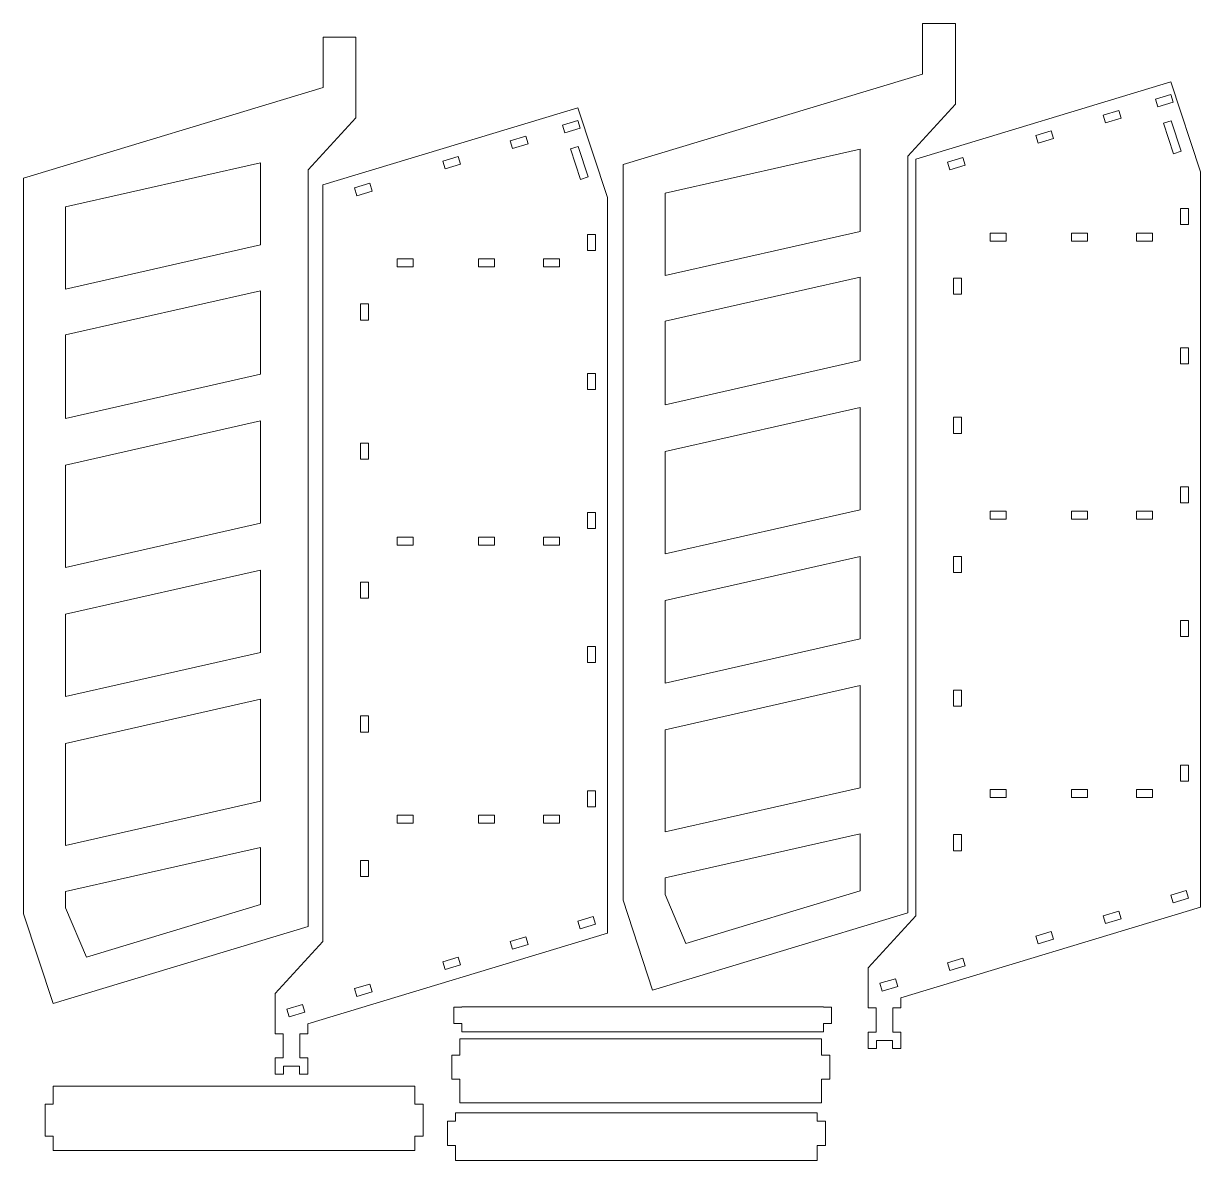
# Model space of a CAD drawing. Header units: centimetres. Extents: x -259 to 261, y 17 to 228.
# Drawn here: x 27.2 to 78.6, y 65.2 to 114.9 of the extents above; entities that cross this region are included whole.
import ezdxf

# ---------------------------------------------------------------- set-up
doc = ezdxf.new("R2010")
doc.units = ezdxf.units.CM
doc.header["$MEASUREMENT"] = 0
doc.layers.add('layer 1', color=7, linetype='Continuous')

msp = doc.modelspace()

# ---------------------------------------------------------------- linework, layer by layer
at = {"layer": 'layer 1', "color": 250, "lineweight": 9}
for points, knots in [([(54.71463, 72.65111), (54.71463, 72.65111), (65.85773, 76.02345), (65.85773, 76.02345), (65.85773, 76.02345), (65.85773, 76.02345), (65.85773, 109.06482), (65.85773, 109.06482), (65.85773, 109.06482), (65.85773, 109.06482), (67.94241, 111.3357), (67.94241, 111.3357), (67.94241, 111.3357), (67.94241, 111.3357), (67.94241, 114.86114), (67.94241, 114.86114), (67.94241, 114.86114), (67.94241, 114.86114), (66.50759, 114.86114), (66.50759, 114.86114), (66.50759, 114.86114), (66.50759, 114.86114), (66.50759, 112.65636), (66.50759, 112.65636), (66.50759, 112.65636), (66.50759, 112.65636), (53.42782, 108.69791), (53.42782, 108.69791), (53.42782, 108.69791), (53.42782, 108.69791), (53.42782, 76.57316), (53.42782, 76.57316), (53.42782, 76.57316), (53.42782, 76.57316), (54.71463, 72.65111), (54.71463, 72.65111)], [0, 0, 0, 0, 0.1, 0.1, 0.1, 0.1, 0.2, 0.2, 0.2, 0.2, 0.3, 0.3, 0.3, 0.3, 0.4, 0.4, 0.4, 0.4, 0.5, 0.5, 0.5, 0.5, 0.6, 0.6, 0.6, 0.6, 0.7, 0.7, 0.7, 0.7, 0.8, 0.8, 0.8, 0.8, 1, 1, 1, 1]), ([(28.53238, 72.05838), (28.53238, 72.05838), (39.67547, 75.43072), (39.67547, 75.43072), (39.67547, 75.43072), (39.67547, 75.43072), (39.67547, 108.47211), (39.67547, 108.47211), (39.67547, 108.47211), (39.67547, 108.47211), (41.76016, 110.74299), (41.76016, 110.74299), (41.76016, 110.74299), (41.76016, 110.74299), (41.76016, 114.26842), (41.76016, 114.26842), (41.76016, 114.26842), (41.76016, 114.26842), (40.32534, 114.26842), (40.32534, 114.26842), (40.32534, 114.26842), (40.32534, 114.26842), (40.32534, 112.06364), (40.32534, 112.06364), (40.32534, 112.06364), (40.32534, 112.06364), (27.24557, 108.10519), (27.24557, 108.10519), (27.24557, 108.10519), (27.24557, 108.10519), (27.24557, 75.98044), (27.24557, 75.98044), (27.24557, 75.98044), (27.24557, 75.98044), (28.53238, 72.05838), (28.53238, 72.05838)], [0, 0, 0, 0, 0.1, 0.1, 0.1, 0.1, 0.2, 0.2, 0.2, 0.2, 0.3, 0.3, 0.3, 0.3, 0.4, 0.4, 0.4, 0.4, 0.5, 0.5, 0.5, 0.5, 0.6, 0.6, 0.6, 0.6, 0.7, 0.7, 0.7, 0.7, 0.8, 0.8, 0.8, 0.8, 1, 1, 1, 1]), ([(65.56061, 70.09884), (65.56061, 70.09884), (65.56061, 70.81638), (65.56061, 70.81638), (65.56061, 70.81638), (65.56061, 70.81638), (65.20961, 70.81638), (65.20961, 70.81638), (65.20961, 70.81638), (65.20961, 70.81638), (65.20961, 71.86938), (65.20961, 71.86938), (65.20961, 71.86938), (65.20961, 71.86938), (65.56061, 71.86938), (65.56061, 71.86938), (65.56061, 71.86938), (65.56061, 71.86938), (65.56061, 72.30361), (65.56061, 72.30361), (65.56061, 72.30361), (65.56061, 72.30361), (78.64036, 76.26207), (78.64036, 76.26207), (78.64036, 76.26207), (78.64036, 76.26207), (78.64036, 108.38682), (78.64036, 108.38682), (78.64036, 108.38682), (78.64036, 108.38682), (77.35356, 112.30887), (77.35356, 112.30887), (77.35356, 112.30887), (77.35356, 112.30887), (66.21047, 108.93652), (66.21047, 108.93652), (66.21047, 108.93652), (66.21047, 108.93652), (66.21047, 75.89514), (66.21047, 75.89514), (66.21047, 75.89514), (66.21047, 75.89514), (64.12578, 73.62426), (64.12578, 73.62426), (64.12578, 73.62426), (64.12578, 73.62426), (64.12578, 71.86938), (64.12578, 71.86938), (64.12578, 71.86938), (64.12578, 71.86938), (64.47678, 71.86938), (64.47678, 71.86938), (64.47678, 71.86938), (64.47678, 71.86938), (64.47678, 70.81638), (64.47678, 70.81638), (64.47678, 70.81638), (64.47678, 70.81638), (64.12578, 70.81638), (64.12578, 70.81638), (64.12578, 70.81638), (64.12578, 70.81638), (64.12578, 70.09884), (64.12578, 70.09884), (64.12578, 70.09884), (64.12578, 70.09884), (64.4922, 70.09884), (64.4922, 70.09884), (64.4922, 70.09884), (64.4922, 70.09884), (64.4922, 70.44984), (64.4922, 70.44984), (64.4922, 70.44984), (64.4922, 70.44984), (65.1942, 70.44984), (65.1942, 70.44984), (65.1942, 70.44984), (65.1942, 70.44984), (65.1942, 70.09884), (65.1942, 70.09884), (65.1942, 70.09884), (65.1942, 70.09884), (65.56061, 70.09884), (65.56061, 70.09884)], [0, 0, 0, 0, 0.04545455, 0.04545455, 0.04545455, 0.04545455, 0.09090909, 0.09090909, 0.09090909, 0.09090909, 0.13636364, 0.13636364, 0.13636364, 0.13636364, 0.18181818, 0.18181818, 0.18181818, 0.18181818, 0.22727273, 0.22727273, 0.22727273, 0.22727273, 0.27272727, 0.27272727, 0.27272727, 0.27272727, 0.31818182, 0.31818182, 0.31818182, 0.31818182, 0.36363636, 0.36363636, 0.36363636, 0.36363636, 0.40909091, 0.40909091, 0.40909091, 0.40909091, 0.45454545, 0.45454545, 0.45454545, 0.45454545, 0.5, 0.5, 0.5, 0.5, 0.54545455, 0.54545455, 0.54545455, 0.54545455, 0.59090909, 0.59090909, 0.59090909, 0.59090909, 0.63636364, 0.63636364, 0.63636364, 0.63636364, 0.68181818, 0.68181818, 0.68181818, 0.68181818, 0.72727273, 0.72727273, 0.72727273, 0.72727273, 0.77272727, 0.77272727, 0.77272727, 0.77272727, 0.81818182, 0.81818182, 0.81818182, 0.81818182, 0.86363636, 0.86363636, 0.86363636, 0.86363636, 0.90909091, 0.90909091, 0.90909091, 0.90909091, 1, 1, 1, 1]), ([(77.4499, 111.42121), (77.4499, 111.42121), (77.34823, 111.75716), (77.34823, 111.75716), (77.34823, 111.75716), (77.34823, 111.75716), (76.67633, 111.55382), (76.67633, 111.55382), (76.67633, 111.55382), (76.67633, 111.55382), (76.778, 111.21788), (76.778, 111.21788), (76.778, 111.21788), (76.778, 111.21788), (77.4499, 111.42121), (77.4499, 111.42121)], [0, 0, 0, 0, 0.2, 0.2, 0.2, 0.2, 0.4, 0.4, 0.4, 0.4, 0.6, 0.6, 0.6, 0.6, 1, 1, 1, 1]), ([(39.66492, 68.973), (39.66492, 68.973), (39.66492, 69.69054), (39.66492, 69.69054), (39.66492, 69.69054), (39.66492, 69.69054), (39.31392, 69.69054), (39.31392, 69.69054), (39.31392, 69.69054), (39.31392, 69.69054), (39.31392, 70.74354), (39.31392, 70.74354), (39.31392, 70.74354), (39.31392, 70.74354), (39.66492, 70.74354), (39.66492, 70.74354), (39.66492, 70.74354), (39.66492, 70.74354), (39.66492, 71.17777), (39.66492, 71.17777), (39.66492, 71.17777), (39.66492, 71.17777), (52.74468, 75.13623), (52.74468, 75.13623), (52.74468, 75.13623), (52.74468, 75.13623), (52.74468, 107.26098), (52.74468, 107.26098), (52.74468, 107.26098), (52.74468, 107.26098), (51.45787, 111.18302), (51.45787, 111.18302), (51.45787, 111.18302), (51.45787, 111.18302), (40.31478, 107.81068), (40.31478, 107.81068), (40.31478, 107.81068), (40.31478, 107.81068), (40.31478, 74.76931), (40.31478, 74.76931), (40.31478, 74.76931), (40.31478, 74.76931), (38.23009, 72.49842), (38.23009, 72.49842), (38.23009, 72.49842), (38.23009, 72.49842), (38.23009, 70.74354), (38.23009, 70.74354), (38.23009, 70.74354), (38.23009, 70.74354), (38.58109, 70.74354), (38.58109, 70.74354), (38.58109, 70.74354), (38.58109, 70.74354), (38.58109, 69.69054), (38.58109, 69.69054), (38.58109, 69.69054), (38.58109, 69.69054), (38.23009, 69.69054), (38.23009, 69.69054), (38.23009, 69.69054), (38.23009, 69.69054), (38.23009, 68.973), (38.23009, 68.973), (38.23009, 68.973), (38.23009, 68.973), (38.59651, 68.973), (38.59651, 68.973), (38.59651, 68.973), (38.59651, 68.973), (38.59651, 69.324), (38.59651, 69.324), (38.59651, 69.324), (38.59651, 69.324), (39.29851, 69.324), (39.29851, 69.324), (39.29851, 69.324), (39.29851, 69.324), (39.29851, 68.973), (39.29851, 68.973), (39.29851, 68.973), (39.29851, 68.973), (39.66492, 68.973), (39.66492, 68.973)], [0, 0, 0, 0, 0.04545455, 0.04545455, 0.04545455, 0.04545455, 0.09090909, 0.09090909, 0.09090909, 0.09090909, 0.13636364, 0.13636364, 0.13636364, 0.13636364, 0.18181818, 0.18181818, 0.18181818, 0.18181818, 0.22727273, 0.22727273, 0.22727273, 0.22727273, 0.27272727, 0.27272727, 0.27272727, 0.27272727, 0.31818182, 0.31818182, 0.31818182, 0.31818182, 0.36363636, 0.36363636, 0.36363636, 0.36363636, 0.40909091, 0.40909091, 0.40909091, 0.40909091, 0.45454545, 0.45454545, 0.45454545, 0.45454545, 0.5, 0.5, 0.5, 0.5, 0.54545455, 0.54545455, 0.54545455, 0.54545455, 0.59090909, 0.59090909, 0.59090909, 0.59090909, 0.63636364, 0.63636364, 0.63636364, 0.63636364, 0.68181818, 0.68181818, 0.68181818, 0.68181818, 0.72727273, 0.72727273, 0.72727273, 0.72727273, 0.77272727, 0.77272727, 0.77272727, 0.77272727, 0.81818182, 0.81818182, 0.81818182, 0.81818182, 0.86363636, 0.86363636, 0.86363636, 0.86363636, 0.90909091, 0.90909091, 0.90909091, 0.90909091, 1, 1, 1, 1]), ([(74.3986, 110.86449), (74.3986, 110.86449), (74.50027, 110.52853), (74.50027, 110.52853), (74.50027, 110.52853), (74.50027, 110.52853), (75.17217, 110.73188), (75.17217, 110.73188), (75.17217, 110.73188), (75.17217, 110.73188), (75.0705, 111.06784), (75.0705, 111.06784), (75.0705, 111.06784), (75.0705, 111.06784), (74.3986, 110.86449), (74.3986, 110.86449)], [0, 0, 0, 0, 0.2, 0.2, 0.2, 0.2, 0.4, 0.4, 0.4, 0.4, 0.6, 0.6, 0.6, 0.6, 1, 1, 1, 1]), ([(51.55421, 110.29537), (51.55421, 110.29537), (51.45254, 110.63133), (51.45254, 110.63133), (51.45254, 110.63133), (51.45254, 110.63133), (50.78064, 110.42797), (50.78064, 110.42797), (50.78064, 110.42797), (50.78064, 110.42797), (50.88232, 110.09203), (50.88232, 110.09203), (50.88232, 110.09203), (50.88232, 110.09203), (51.55421, 110.29537), (51.55421, 110.29537)], [0, 0, 0, 0, 0.2, 0.2, 0.2, 0.2, 0.4, 0.4, 0.4, 0.4, 0.6, 0.6, 0.6, 0.6, 1, 1, 1, 1]), ([(77.35394, 110.61884), (77.35394, 110.61884), (77.02043, 110.50942), (77.02043, 110.50942), (77.02043, 110.50942), (77.02043, 110.50942), (77.45811, 109.17539), (77.45811, 109.17539), (77.45811, 109.17539), (77.45811, 109.17539), (77.79162, 109.2848), (77.79162, 109.2848), (77.79162, 109.2848), (77.79162, 109.2848), (77.35394, 110.61884), (77.35394, 110.61884)], [0, 0, 0, 0, 0.2, 0.2, 0.2, 0.2, 0.4, 0.4, 0.4, 0.4, 0.6, 0.6, 0.6, 0.6, 1, 1, 1, 1]), ([(72.22254, 109.83921), (72.22254, 109.83921), (72.12087, 110.17516), (72.12087, 110.17516), (72.12087, 110.17516), (72.12087, 110.17516), (71.44896, 109.97182), (71.44896, 109.97182), (71.44896, 109.97182), (71.44896, 109.97182), (71.55063, 109.63586), (71.55063, 109.63586), (71.55063, 109.63586), (71.55063, 109.63586), (72.22254, 109.83921), (72.22254, 109.83921)], [0, 0, 0, 0, 0.2, 0.2, 0.2, 0.2, 0.4, 0.4, 0.4, 0.4, 0.6, 0.6, 0.6, 0.6, 1, 1, 1, 1]), ([(48.50291, 109.73865), (48.50291, 109.73865), (48.60458, 109.4027), (48.60458, 109.4027), (48.60458, 109.4027), (48.60458, 109.4027), (49.27648, 109.60604), (49.27648, 109.60604), (49.27648, 109.60604), (49.27648, 109.60604), (49.17481, 109.94199), (49.17481, 109.94199), (49.17481, 109.94199), (49.17481, 109.94199), (48.50291, 109.73865), (48.50291, 109.73865)], [0, 0, 0, 0, 0.2, 0.2, 0.2, 0.2, 0.4, 0.4, 0.4, 0.4, 0.6, 0.6, 0.6, 0.6, 1, 1, 1, 1]), ([(51.45825, 109.493), (51.45825, 109.493), (51.12474, 109.38358), (51.12474, 109.38358), (51.12474, 109.38358), (51.12474, 109.38358), (51.56243, 108.04955), (51.56243, 108.04955), (51.56243, 108.04955), (51.56243, 108.04955), (51.89593, 108.15897), (51.89593, 108.15897), (51.89593, 108.15897), (51.89593, 108.15897), (51.45825, 109.493), (51.45825, 109.493)], [0, 0, 0, 0, 0.2, 0.2, 0.2, 0.2, 0.4, 0.4, 0.4, 0.4, 0.6, 0.6, 0.6, 0.6, 1, 1, 1, 1]), ([(46.32685, 108.71337), (46.32685, 108.71337), (46.22518, 109.04932), (46.22518, 109.04932), (46.22518, 109.04932), (46.22518, 109.04932), (45.55327, 108.84598), (45.55327, 108.84598), (45.55327, 108.84598), (45.55327, 108.84598), (45.65494, 108.51002), (45.65494, 108.51002), (45.65494, 108.51002), (45.65494, 108.51002), (46.32685, 108.71337), (46.32685, 108.71337)], [0, 0, 0, 0, 0.2, 0.2, 0.2, 0.2, 0.4, 0.4, 0.4, 0.4, 0.6, 0.6, 0.6, 0.6, 1, 1, 1, 1]), ([(63.77472, 105.78549), (63.77472, 105.78549), (63.77472, 109.37365), (63.77472, 109.37365), (63.77472, 109.37365), (63.77472, 109.37365), (55.25837, 107.44568), (55.25837, 107.44568), (55.25837, 107.44568), (55.25837, 107.44568), (55.25837, 103.8575), (55.25837, 103.8575), (55.25837, 103.8575), (55.25837, 103.8575), (63.77472, 105.78549), (63.77472, 105.78549)], [0, 0, 0, 0, 0.2, 0.2, 0.2, 0.2, 0.4, 0.4, 0.4, 0.4, 0.6, 0.6, 0.6, 0.6, 1, 1, 1, 1]), ([(67.69565, 108.46919), (67.69565, 108.46919), (68.36755, 108.67253), (68.36755, 108.67253), (68.36755, 108.67253), (68.36755, 108.67253), (68.26588, 109.00849), (68.26588, 109.00849), (68.26588, 109.00849), (68.26588, 109.00849), (67.59397, 108.80514), (67.59397, 108.80514), (67.59397, 108.80514), (67.59397, 108.80514), (67.69565, 108.46919), (67.69565, 108.46919)], [0, 0, 0, 0, 0.2, 0.2, 0.2, 0.2, 0.4, 0.4, 0.4, 0.4, 0.6, 0.6, 0.6, 0.6, 1, 1, 1, 1]), ([(37.59246, 105.19277), (37.59246, 105.19277), (37.59246, 108.78092), (37.59246, 108.78092), (37.59246, 108.78092), (37.59246, 108.78092), (29.07612, 106.85296), (29.07612, 106.85296), (29.07612, 106.85296), (29.07612, 106.85296), (29.07612, 103.26478), (29.07612, 103.26478), (29.07612, 103.26478), (29.07612, 103.26478), (37.59246, 105.19277), (37.59246, 105.19277)], [0, 0, 0, 0, 0.2, 0.2, 0.2, 0.2, 0.4, 0.4, 0.4, 0.4, 0.6, 0.6, 0.6, 0.6, 1, 1, 1, 1]), ([(41.79996, 107.34336), (41.79996, 107.34336), (42.47186, 107.54669), (42.47186, 107.54669), (42.47186, 107.54669), (42.47186, 107.54669), (42.37019, 107.88265), (42.37019, 107.88265), (42.37019, 107.88265), (42.37019, 107.88265), (41.69828, 107.6793), (41.69828, 107.6793), (41.69828, 107.6793), (41.69828, 107.6793), (41.79996, 107.34336), (41.79996, 107.34336)], [0, 0, 0, 0, 0.2, 0.2, 0.2, 0.2, 0.4, 0.4, 0.4, 0.4, 0.6, 0.6, 0.6, 0.6, 1, 1, 1, 1]), ([(77.76286, 106.07741), (77.76286, 106.07741), (78.11386, 106.07741), (78.11386, 106.07741), (78.11386, 106.07741), (78.11386, 106.07741), (78.11386, 106.77941), (78.11386, 106.77941), (78.11386, 106.77941), (78.11386, 106.77941), (77.76286, 106.77941), (77.76286, 106.77941), (77.76286, 106.77941), (77.76286, 106.77941), (77.76286, 106.07741), (77.76286, 106.07741)], [0, 0, 0, 0, 0.2, 0.2, 0.2, 0.2, 0.4, 0.4, 0.4, 0.4, 0.6, 0.6, 0.6, 0.6, 1, 1, 1, 1]), ([(51.86718, 104.95157), (51.86718, 104.95157), (52.21818, 104.95157), (52.21818, 104.95157), (52.21818, 104.95157), (52.21818, 104.95157), (52.21818, 105.65356), (52.21818, 105.65356), (52.21818, 105.65356), (52.21818, 105.65356), (51.86718, 105.65356), (51.86718, 105.65356), (51.86718, 105.65356), (51.86718, 105.65356), (51.86718, 104.95157), (51.86718, 104.95157)], [0, 0, 0, 0, 0.2, 0.2, 0.2, 0.2, 0.4, 0.4, 0.4, 0.4, 0.6, 0.6, 0.6, 0.6, 1, 1, 1, 1]), ([(70.16127, 105.36023), (70.16127, 105.36023), (70.16127, 105.71123), (70.16127, 105.71123), (70.16127, 105.71123), (70.16127, 105.71123), (69.45927, 105.71123), (69.45927, 105.71123), (69.45927, 105.71123), (69.45927, 105.71123), (69.45927, 105.36023), (69.45927, 105.36023), (69.45927, 105.36023), (69.45927, 105.36023), (70.16127, 105.36023), (70.16127, 105.36023)], [0, 0, 0, 0, 0.2, 0.2, 0.2, 0.2, 0.4, 0.4, 0.4, 0.4, 0.6, 0.6, 0.6, 0.6, 1, 1, 1, 1]), ([(73.00298, 105.71123), (73.00298, 105.71123), (73.00298, 105.36023), (73.00298, 105.36023), (73.00298, 105.36023), (73.00298, 105.36023), (73.70498, 105.36023), (73.70498, 105.36023), (73.70498, 105.36023), (73.70498, 105.36023), (73.70498, 105.71123), (73.70498, 105.71123), (73.70498, 105.71123), (73.70498, 105.71123), (73.00298, 105.71123), (73.00298, 105.71123)], [0, 0, 0, 0, 0.2, 0.2, 0.2, 0.2, 0.4, 0.4, 0.4, 0.4, 0.6, 0.6, 0.6, 0.6, 1, 1, 1, 1]), ([(76.54668, 105.71123), (76.54668, 105.71123), (75.84468, 105.71123), (75.84468, 105.71123), (75.84468, 105.71123), (75.84468, 105.71123), (75.84468, 105.36023), (75.84468, 105.36023), (75.84468, 105.36023), (75.84468, 105.36023), (76.54668, 105.36023), (76.54668, 105.36023), (76.54668, 105.36023), (76.54668, 105.36023), (76.54668, 105.71123), (76.54668, 105.71123)], [0, 0, 0, 0, 0.2, 0.2, 0.2, 0.2, 0.4, 0.4, 0.4, 0.4, 0.6, 0.6, 0.6, 0.6, 1, 1, 1, 1]), ([(44.26558, 104.23439), (44.26558, 104.23439), (44.26558, 104.58539), (44.26558, 104.58539), (44.26558, 104.58539), (44.26558, 104.58539), (43.56358, 104.58539), (43.56358, 104.58539), (43.56358, 104.58539), (43.56358, 104.58539), (43.56358, 104.23439), (43.56358, 104.23439), (43.56358, 104.23439), (43.56358, 104.23439), (44.26558, 104.23439), (44.26558, 104.23439)], [0, 0, 0, 0, 0.2, 0.2, 0.2, 0.2, 0.4, 0.4, 0.4, 0.4, 0.6, 0.6, 0.6, 0.6, 1, 1, 1, 1]), ([(47.10729, 104.58539), (47.10729, 104.58539), (47.10729, 104.23439), (47.10729, 104.23439), (47.10729, 104.23439), (47.10729, 104.23439), (47.80929, 104.23439), (47.80929, 104.23439), (47.80929, 104.23439), (47.80929, 104.23439), (47.80929, 104.58539), (47.80929, 104.58539), (47.80929, 104.58539), (47.80929, 104.58539), (47.10729, 104.58539), (47.10729, 104.58539)], [0, 0, 0, 0, 0.2, 0.2, 0.2, 0.2, 0.4, 0.4, 0.4, 0.4, 0.6, 0.6, 0.6, 0.6, 1, 1, 1, 1]), ([(50.651, 104.58539), (50.651, 104.58539), (49.949, 104.58539), (49.949, 104.58539), (49.949, 104.58539), (49.949, 104.58539), (49.949, 104.23439), (49.949, 104.23439), (49.949, 104.23439), (49.949, 104.23439), (50.651, 104.23439), (50.651, 104.23439), (50.651, 104.23439), (50.651, 104.23439), (50.651, 104.58539), (50.651, 104.58539)], [0, 0, 0, 0, 0.2, 0.2, 0.2, 0.2, 0.4, 0.4, 0.4, 0.4, 0.6, 0.6, 0.6, 0.6, 1, 1, 1, 1]), ([(55.25837, 98.211), (55.25837, 98.211), (63.77472, 100.13896), (63.77472, 100.13896), (63.77472, 100.13896), (63.77472, 100.13896), (63.77472, 103.78682), (63.77472, 103.78682), (63.77472, 103.78682), (63.77472, 103.78682), (55.25837, 101.85884), (55.25837, 101.85884), (55.25837, 101.85884), (55.25837, 101.85884), (55.25837, 98.211), (55.25837, 98.211)], [0, 0, 0, 0, 0.2, 0.2, 0.2, 0.2, 0.4, 0.4, 0.4, 0.4, 0.6, 0.6, 0.6, 0.6, 1, 1, 1, 1]), ([(68.2071, 103.03905), (68.2071, 103.03905), (68.2071, 103.74104), (68.2071, 103.74104), (68.2071, 103.74104), (68.2071, 103.74104), (67.8561, 103.74104), (67.8561, 103.74104), (67.8561, 103.74104), (67.8561, 103.74104), (67.8561, 103.03905), (67.8561, 103.03905), (67.8561, 103.03905), (67.8561, 103.03905), (68.2071, 103.03905), (68.2071, 103.03905)], [0, 0, 0, 0, 0.2, 0.2, 0.2, 0.2, 0.4, 0.4, 0.4, 0.4, 0.6, 0.6, 0.6, 0.6, 1, 1, 1, 1]), ([(29.07612, 97.61828), (29.07612, 97.61828), (37.59246, 99.54625), (37.59246, 99.54625), (37.59246, 99.54625), (37.59246, 99.54625), (37.59246, 103.1941), (37.59246, 103.1941), (37.59246, 103.1941), (37.59246, 103.1941), (29.07612, 101.26612), (29.07612, 101.26612), (29.07612, 101.26612), (29.07612, 101.26612), (29.07612, 97.61828), (29.07612, 97.61828)], [0, 0, 0, 0, 0.2, 0.2, 0.2, 0.2, 0.4, 0.4, 0.4, 0.4, 0.6, 0.6, 0.6, 0.6, 1, 1, 1, 1]), ([(42.31141, 101.91321), (42.31141, 101.91321), (42.31141, 102.61521), (42.31141, 102.61521), (42.31141, 102.61521), (42.31141, 102.61521), (41.96041, 102.61521), (41.96041, 102.61521), (41.96041, 102.61521), (41.96041, 102.61521), (41.96041, 101.91321), (41.96041, 101.91321), (41.96041, 101.91321), (41.96041, 101.91321), (42.31141, 101.91321), (42.31141, 101.91321)], [0, 0, 0, 0, 0.2, 0.2, 0.2, 0.2, 0.4, 0.4, 0.4, 0.4, 0.6, 0.6, 0.6, 0.6, 1, 1, 1, 1]), ([(78.11386, 100.70365), (78.11386, 100.70365), (77.76286, 100.70365), (77.76286, 100.70365), (77.76286, 100.70365), (77.76286, 100.70365), (77.76286, 100.00165), (77.76286, 100.00165), (77.76286, 100.00165), (77.76286, 100.00165), (78.11386, 100.00165), (78.11386, 100.00165), (78.11386, 100.00165), (78.11386, 100.00165), (78.11386, 100.70365), (78.11386, 100.70365)], [0, 0, 0, 0, 0.2, 0.2, 0.2, 0.2, 0.4, 0.4, 0.4, 0.4, 0.6, 0.6, 0.6, 0.6, 1, 1, 1, 1]), ([(52.21818, 99.57781), (52.21818, 99.57781), (51.86718, 99.57781), (51.86718, 99.57781), (51.86718, 99.57781), (51.86718, 99.57781), (51.86718, 98.87581), (51.86718, 98.87581), (51.86718, 98.87581), (51.86718, 98.87581), (52.21818, 98.87581), (52.21818, 98.87581), (52.21818, 98.87581), (52.21818, 98.87581), (52.21818, 99.57781), (52.21818, 99.57781)], [0, 0, 0, 0, 0.2, 0.2, 0.2, 0.2, 0.4, 0.4, 0.4, 0.4, 0.6, 0.6, 0.6, 0.6, 1, 1, 1, 1]), ([(55.25837, 91.69968), (55.25837, 91.69968), (63.77472, 93.62767), (63.77472, 93.62767), (63.77472, 93.62767), (63.77472, 93.62767), (63.77472, 98.09762), (63.77472, 98.09762), (63.77472, 98.09762), (63.77472, 98.09762), (55.25837, 96.16964), (55.25837, 96.16964), (55.25837, 96.16964), (55.25837, 96.16964), (55.25837, 91.69968), (55.25837, 91.69968)], [0, 0, 0, 0, 0.2, 0.2, 0.2, 0.2, 0.4, 0.4, 0.4, 0.4, 0.6, 0.6, 0.6, 0.6, 1, 1, 1, 1]), ([(68.2071, 97.66529), (68.2071, 97.66529), (67.8561, 97.66529), (67.8561, 97.66529), (67.8561, 97.66529), (67.8561, 97.66529), (67.8561, 96.96329), (67.8561, 96.96329), (67.8561, 96.96329), (67.8561, 96.96329), (68.2071, 96.96329), (68.2071, 96.96329), (68.2071, 96.96329), (68.2071, 96.96329), (68.2071, 97.66529), (68.2071, 97.66529)], [0, 0, 0, 0, 0.2, 0.2, 0.2, 0.2, 0.4, 0.4, 0.4, 0.4, 0.6, 0.6, 0.6, 0.6, 1, 1, 1, 1]), ([(29.07612, 91.10696), (29.07612, 91.10696), (37.59246, 93.03495), (37.59246, 93.03495), (37.59246, 93.03495), (37.59246, 93.03495), (37.59246, 97.50489), (37.59246, 97.50489), (37.59246, 97.50489), (37.59246, 97.50489), (29.07612, 95.57691), (29.07612, 95.57691), (29.07612, 95.57691), (29.07612, 95.57691), (29.07612, 91.10696), (29.07612, 91.10696)], [0, 0, 0, 0, 0.2, 0.2, 0.2, 0.2, 0.4, 0.4, 0.4, 0.4, 0.6, 0.6, 0.6, 0.6, 1, 1, 1, 1]), ([(42.31141, 96.53944), (42.31141, 96.53944), (41.96041, 96.53944), (41.96041, 96.53944), (41.96041, 96.53944), (41.96041, 96.53944), (41.96041, 95.83745), (41.96041, 95.83745), (41.96041, 95.83745), (41.96041, 95.83745), (42.31141, 95.83745), (42.31141, 95.83745), (42.31141, 95.83745), (42.31141, 95.83745), (42.31141, 96.53944), (42.31141, 96.53944)], [0, 0, 0, 0, 0.2, 0.2, 0.2, 0.2, 0.4, 0.4, 0.4, 0.4, 0.6, 0.6, 0.6, 0.6, 1, 1, 1, 1]), ([(78.11386, 94.62788), (78.11386, 94.62788), (77.76286, 94.62788), (77.76286, 94.62788), (77.76286, 94.62788), (77.76286, 94.62788), (77.76286, 93.92588), (77.76286, 93.92588), (77.76286, 93.92588), (77.76286, 93.92588), (78.11386, 93.92588), (78.11386, 93.92588), (78.11386, 93.92588), (78.11386, 93.92588), (78.11386, 94.62788), (78.11386, 94.62788)], [0, 0, 0, 0, 0.2, 0.2, 0.2, 0.2, 0.4, 0.4, 0.4, 0.4, 0.6, 0.6, 0.6, 0.6, 1, 1, 1, 1]), ([(70.16127, 93.20871), (70.16127, 93.20871), (70.16127, 93.55971), (70.16127, 93.55971), (70.16127, 93.55971), (70.16127, 93.55971), (69.45927, 93.55971), (69.45927, 93.55971), (69.45927, 93.55971), (69.45927, 93.55971), (69.45927, 93.20871), (69.45927, 93.20871), (69.45927, 93.20871), (69.45927, 93.20871), (70.16127, 93.20871), (70.16127, 93.20871)], [0, 0, 0, 0, 0.2, 0.2, 0.2, 0.2, 0.4, 0.4, 0.4, 0.4, 0.6, 0.6, 0.6, 0.6, 1, 1, 1, 1]), ([(73.70498, 93.20871), (73.70498, 93.20871), (73.70498, 93.55971), (73.70498, 93.55971), (73.70498, 93.55971), (73.70498, 93.55971), (73.00298, 93.55971), (73.00298, 93.55971), (73.00298, 93.55971), (73.00298, 93.55971), (73.00298, 93.20871), (73.00298, 93.20871), (73.00298, 93.20871), (73.00298, 93.20871), (73.70498, 93.20871), (73.70498, 93.20871)], [0, 0, 0, 0, 0.2, 0.2, 0.2, 0.2, 0.4, 0.4, 0.4, 0.4, 0.6, 0.6, 0.6, 0.6, 1, 1, 1, 1]), ([(75.84468, 93.55971), (75.84468, 93.55971), (75.84468, 93.20871), (75.84468, 93.20871), (75.84468, 93.20871), (75.84468, 93.20871), (76.54668, 93.20871), (76.54668, 93.20871), (76.54668, 93.20871), (76.54668, 93.20871), (76.54668, 93.55971), (76.54668, 93.55971), (76.54668, 93.55971), (76.54668, 93.55971), (75.84468, 93.55971), (75.84468, 93.55971)], [0, 0, 0, 0, 0.2, 0.2, 0.2, 0.2, 0.4, 0.4, 0.4, 0.4, 0.6, 0.6, 0.6, 0.6, 1, 1, 1, 1]), ([(52.21818, 93.50205), (52.21818, 93.50205), (51.86718, 93.50205), (51.86718, 93.50205), (51.86718, 93.50205), (51.86718, 93.50205), (51.86718, 92.80005), (51.86718, 92.80005), (51.86718, 92.80005), (51.86718, 92.80005), (52.21818, 92.80005), (52.21818, 92.80005), (52.21818, 92.80005), (52.21818, 92.80005), (52.21818, 93.50205), (52.21818, 93.50205)], [0, 0, 0, 0, 0.2, 0.2, 0.2, 0.2, 0.4, 0.4, 0.4, 0.4, 0.6, 0.6, 0.6, 0.6, 1, 1, 1, 1]), ([(44.26558, 92.08287), (44.26558, 92.08287), (44.26558, 92.43387), (44.26558, 92.43387), (44.26558, 92.43387), (44.26558, 92.43387), (43.56358, 92.43387), (43.56358, 92.43387), (43.56358, 92.43387), (43.56358, 92.43387), (43.56358, 92.08287), (43.56358, 92.08287), (43.56358, 92.08287), (43.56358, 92.08287), (44.26558, 92.08287), (44.26558, 92.08287)], [0, 0, 0, 0, 0.2, 0.2, 0.2, 0.2, 0.4, 0.4, 0.4, 0.4, 0.6, 0.6, 0.6, 0.6, 1, 1, 1, 1]), ([(47.80929, 92.08287), (47.80929, 92.08287), (47.80929, 92.43387), (47.80929, 92.43387), (47.80929, 92.43387), (47.80929, 92.43387), (47.10729, 92.43387), (47.10729, 92.43387), (47.10729, 92.43387), (47.10729, 92.43387), (47.10729, 92.08287), (47.10729, 92.08287), (47.10729, 92.08287), (47.10729, 92.08287), (47.80929, 92.08287), (47.80929, 92.08287)], [0, 0, 0, 0, 0.2, 0.2, 0.2, 0.2, 0.4, 0.4, 0.4, 0.4, 0.6, 0.6, 0.6, 0.6, 1, 1, 1, 1]), ([(49.949, 92.43387), (49.949, 92.43387), (49.949, 92.08287), (49.949, 92.08287), (49.949, 92.08287), (49.949, 92.08287), (50.651, 92.08287), (50.651, 92.08287), (50.651, 92.08287), (50.651, 92.08287), (50.651, 92.43387), (50.651, 92.43387), (50.651, 92.43387), (50.651, 92.43387), (49.949, 92.43387), (49.949, 92.43387)], [0, 0, 0, 0, 0.2, 0.2, 0.2, 0.2, 0.4, 0.4, 0.4, 0.4, 0.6, 0.6, 0.6, 0.6, 1, 1, 1, 1]), ([(63.77472, 91.58631), (63.77472, 91.58631), (55.25837, 89.65831), (55.25837, 89.65831), (55.25837, 89.65831), (55.25837, 89.65831), (55.25837, 86.05665), (55.25837, 86.05665), (55.25837, 86.05665), (55.25837, 86.05665), (63.77472, 87.98463), (63.77472, 87.98463), (63.77472, 87.98463), (63.77472, 87.98463), (63.77472, 91.58631), (63.77472, 91.58631)], [0, 0, 0, 0, 0.2, 0.2, 0.2, 0.2, 0.4, 0.4, 0.4, 0.4, 0.6, 0.6, 0.6, 0.6, 1, 1, 1, 1]), ([(67.8561, 90.88754), (67.8561, 90.88754), (68.2071, 90.88754), (68.2071, 90.88754), (68.2071, 90.88754), (68.2071, 90.88754), (68.2071, 91.58954), (68.2071, 91.58954), (68.2071, 91.58954), (68.2071, 91.58954), (67.8561, 91.58954), (67.8561, 91.58954), (67.8561, 91.58954), (67.8561, 91.58954), (67.8561, 90.88754), (67.8561, 90.88754)], [0, 0, 0, 0, 0.2, 0.2, 0.2, 0.2, 0.4, 0.4, 0.4, 0.4, 0.6, 0.6, 0.6, 0.6, 1, 1, 1, 1]), ([(37.59246, 90.99359), (37.59246, 90.99359), (29.07612, 89.0656), (29.07612, 89.0656), (29.07612, 89.0656), (29.07612, 89.0656), (29.07612, 85.46393), (29.07612, 85.46393), (29.07612, 85.46393), (29.07612, 85.46393), (37.59246, 87.39192), (37.59246, 87.39192), (37.59246, 87.39192), (37.59246, 87.39192), (37.59246, 90.99359), (37.59246, 90.99359)], [0, 0, 0, 0, 0.2, 0.2, 0.2, 0.2, 0.4, 0.4, 0.4, 0.4, 0.6, 0.6, 0.6, 0.6, 1, 1, 1, 1]), ([(41.96041, 89.76169), (41.96041, 89.76169), (42.31141, 89.76169), (42.31141, 89.76169), (42.31141, 89.76169), (42.31141, 89.76169), (42.31141, 90.46369), (42.31141, 90.46369), (42.31141, 90.46369), (42.31141, 90.46369), (41.96041, 90.46369), (41.96041, 90.46369), (41.96041, 90.46369), (41.96041, 90.46369), (41.96041, 89.76169), (41.96041, 89.76169)], [0, 0, 0, 0, 0.2, 0.2, 0.2, 0.2, 0.4, 0.4, 0.4, 0.4, 0.6, 0.6, 0.6, 0.6, 1, 1, 1, 1]), ([(78.11386, 88.78557), (78.11386, 88.78557), (77.76286, 88.78557), (77.76286, 88.78557), (77.76286, 88.78557), (77.76286, 88.78557), (77.76286, 88.08357), (77.76286, 88.08357), (77.76286, 88.08357), (77.76286, 88.08357), (78.11386, 88.08357), (78.11386, 88.08357), (78.11386, 88.08357), (78.11386, 88.08357), (78.11386, 88.78557), (78.11386, 88.78557)], [0, 0, 0, 0, 0.2, 0.2, 0.2, 0.2, 0.4, 0.4, 0.4, 0.4, 0.6, 0.6, 0.6, 0.6, 1, 1, 1, 1]), ([(52.21818, 87.65974), (52.21818, 87.65974), (51.86718, 87.65974), (51.86718, 87.65974), (51.86718, 87.65974), (51.86718, 87.65974), (51.86718, 86.95774), (51.86718, 86.95774), (51.86718, 86.95774), (51.86718, 86.95774), (52.21818, 86.95774), (52.21818, 86.95774), (52.21818, 86.95774), (52.21818, 86.95774), (52.21818, 87.65974), (52.21818, 87.65974)], [0, 0, 0, 0, 0.2, 0.2, 0.2, 0.2, 0.4, 0.4, 0.4, 0.4, 0.6, 0.6, 0.6, 0.6, 1, 1, 1, 1]), ([(55.25837, 79.55663), (55.25837, 79.55663), (63.77472, 81.48459), (63.77472, 81.48459), (63.77472, 81.48459), (63.77472, 81.48459), (63.77472, 85.94328), (63.77472, 85.94328), (63.77472, 85.94328), (63.77472, 85.94328), (55.25837, 84.01531), (55.25837, 84.01531), (55.25837, 84.01531), (55.25837, 84.01531), (55.25837, 79.55663), (55.25837, 79.55663)], [0, 0, 0, 0, 0.2, 0.2, 0.2, 0.2, 0.4, 0.4, 0.4, 0.4, 0.6, 0.6, 0.6, 0.6, 1, 1, 1, 1]), ([(29.07612, 78.96391), (29.07612, 78.96391), (37.59246, 80.89188), (37.59246, 80.89188), (37.59246, 80.89188), (37.59246, 80.89188), (37.59246, 85.35056), (37.59246, 85.35056), (37.59246, 85.35056), (37.59246, 85.35056), (29.07612, 83.42258), (29.07612, 83.42258), (29.07612, 83.42258), (29.07612, 83.42258), (29.07612, 78.96391), (29.07612, 78.96391)], [0, 0, 0, 0, 0.2, 0.2, 0.2, 0.2, 0.4, 0.4, 0.4, 0.4, 0.6, 0.6, 0.6, 0.6, 1, 1, 1, 1]), ([(67.8561, 85.7472), (67.8561, 85.7472), (67.8561, 85.04521), (67.8561, 85.04521), (67.8561, 85.04521), (67.8561, 85.04521), (68.2071, 85.04521), (68.2071, 85.04521), (68.2071, 85.04521), (68.2071, 85.04521), (68.2071, 85.7472), (68.2071, 85.7472), (68.2071, 85.7472), (68.2071, 85.7472), (67.8561, 85.7472), (67.8561, 85.7472)], [0, 0, 0, 0, 0.2, 0.2, 0.2, 0.2, 0.4, 0.4, 0.4, 0.4, 0.6, 0.6, 0.6, 0.6, 1, 1, 1, 1]), ([(41.96041, 84.62137), (41.96041, 84.62137), (41.96041, 83.91937), (41.96041, 83.91937), (41.96041, 83.91937), (41.96041, 83.91937), (42.31141, 83.91937), (42.31141, 83.91937), (42.31141, 83.91937), (42.31141, 83.91937), (42.31141, 84.62137), (42.31141, 84.62137), (42.31141, 84.62137), (42.31141, 84.62137), (41.96041, 84.62137), (41.96041, 84.62137)], [0, 0, 0, 0, 0.2, 0.2, 0.2, 0.2, 0.4, 0.4, 0.4, 0.4, 0.6, 0.6, 0.6, 0.6, 1, 1, 1, 1]), ([(78.11386, 82.47637), (78.11386, 82.47637), (77.76286, 82.47637), (77.76286, 82.47637), (77.76286, 82.47637), (77.76286, 82.47637), (77.76286, 81.77437), (77.76286, 81.77437), (77.76286, 81.77437), (77.76286, 81.77437), (78.11386, 81.77437), (78.11386, 81.77437), (78.11386, 81.77437), (78.11386, 81.77437), (78.11386, 82.47637), (78.11386, 82.47637)], [0, 0, 0, 0, 0.2, 0.2, 0.2, 0.2, 0.4, 0.4, 0.4, 0.4, 0.6, 0.6, 0.6, 0.6, 1, 1, 1, 1]), ([(52.21818, 81.35053), (52.21818, 81.35053), (51.86718, 81.35053), (51.86718, 81.35053), (51.86718, 81.35053), (51.86718, 81.35053), (51.86718, 80.64853), (51.86718, 80.64853), (51.86718, 80.64853), (51.86718, 80.64853), (52.21818, 80.64853), (52.21818, 80.64853), (52.21818, 80.64853), (52.21818, 80.64853), (52.21818, 81.35053), (52.21818, 81.35053)], [0, 0, 0, 0, 0.2, 0.2, 0.2, 0.2, 0.4, 0.4, 0.4, 0.4, 0.6, 0.6, 0.6, 0.6, 1, 1, 1, 1]), ([(69.45927, 81.4082), (69.45927, 81.4082), (69.45927, 81.0572), (69.45927, 81.0572), (69.45927, 81.0572), (69.45927, 81.0572), (70.16127, 81.0572), (70.16127, 81.0572), (70.16127, 81.0572), (70.16127, 81.0572), (70.16127, 81.4082), (70.16127, 81.4082), (70.16127, 81.4082), (70.16127, 81.4082), (69.45927, 81.4082), (69.45927, 81.4082)], [0, 0, 0, 0, 0.2, 0.2, 0.2, 0.2, 0.4, 0.4, 0.4, 0.4, 0.6, 0.6, 0.6, 0.6, 1, 1, 1, 1]), ([(73.70498, 81.4082), (73.70498, 81.4082), (73.00298, 81.4082), (73.00298, 81.4082), (73.00298, 81.4082), (73.00298, 81.4082), (73.00298, 81.0572), (73.00298, 81.0572), (73.00298, 81.0572), (73.00298, 81.0572), (73.70498, 81.0572), (73.70498, 81.0572), (73.70498, 81.0572), (73.70498, 81.0572), (73.70498, 81.4082), (73.70498, 81.4082)], [0, 0, 0, 0, 0.2, 0.2, 0.2, 0.2, 0.4, 0.4, 0.4, 0.4, 0.6, 0.6, 0.6, 0.6, 1, 1, 1, 1]), ([(75.84468, 81.4082), (75.84468, 81.4082), (75.84468, 81.0572), (75.84468, 81.0572), (75.84468, 81.0572), (75.84468, 81.0572), (76.54668, 81.0572), (76.54668, 81.0572), (76.54668, 81.0572), (76.54668, 81.0572), (76.54668, 81.4082), (76.54668, 81.4082), (76.54668, 81.4082), (76.54668, 81.4082), (75.84468, 81.4082), (75.84468, 81.4082)], [0, 0, 0, 0, 0.2, 0.2, 0.2, 0.2, 0.4, 0.4, 0.4, 0.4, 0.6, 0.6, 0.6, 0.6, 1, 1, 1, 1]), ([(43.56358, 80.28235), (43.56358, 80.28235), (43.56358, 79.93136), (43.56358, 79.93136), (43.56358, 79.93136), (43.56358, 79.93136), (44.26558, 79.93136), (44.26558, 79.93136), (44.26558, 79.93136), (44.26558, 79.93136), (44.26558, 80.28235), (44.26558, 80.28235), (44.26558, 80.28235), (44.26558, 80.28235), (43.56358, 80.28235), (43.56358, 80.28235)], [0, 0, 0, 0, 0.2, 0.2, 0.2, 0.2, 0.4, 0.4, 0.4, 0.4, 0.6, 0.6, 0.6, 0.6, 1, 1, 1, 1]), ([(47.80929, 80.28235), (47.80929, 80.28235), (47.10729, 80.28235), (47.10729, 80.28235), (47.10729, 80.28235), (47.10729, 80.28235), (47.10729, 79.93136), (47.10729, 79.93136), (47.10729, 79.93136), (47.10729, 79.93136), (47.80929, 79.93136), (47.80929, 79.93136), (47.80929, 79.93136), (47.80929, 79.93136), (47.80929, 80.28235), (47.80929, 80.28235)], [0, 0, 0, 0, 0.2, 0.2, 0.2, 0.2, 0.4, 0.4, 0.4, 0.4, 0.6, 0.6, 0.6, 0.6, 1, 1, 1, 1]), ([(49.949, 80.28235), (49.949, 80.28235), (49.949, 79.93136), (49.949, 79.93136), (49.949, 79.93136), (49.949, 79.93136), (50.651, 79.93136), (50.651, 79.93136), (50.651, 79.93136), (50.651, 79.93136), (50.651, 80.28235), (50.651, 80.28235), (50.651, 80.28235), (50.651, 80.28235), (49.949, 80.28235), (49.949, 80.28235)], [0, 0, 0, 0, 0.2, 0.2, 0.2, 0.2, 0.4, 0.4, 0.4, 0.4, 0.6, 0.6, 0.6, 0.6, 1, 1, 1, 1]), ([(55.25837, 77.54384), (55.25837, 77.54384), (55.25837, 76.82738), (55.25837, 76.82738), (55.25837, 76.82738), (55.25837, 76.82738), (56.17034, 74.67568), (56.17034, 74.67568), (56.17034, 74.67568), (56.17034, 74.67568), (63.77472, 76.97706), (63.77472, 76.97706), (63.77472, 76.97706), (63.77472, 76.97706), (63.77472, 79.47182), (63.77472, 79.47182), (63.77472, 79.47182), (63.77472, 79.47182), (55.25837, 77.54384), (55.25837, 77.54384)], [0, 0, 0, 0, 0.16666667, 0.16666667, 0.16666667, 0.16666667, 0.33333333, 0.33333333, 0.33333333, 0.33333333, 0.5, 0.5, 0.5, 0.5, 0.66666667, 0.66666667, 0.66666667, 0.66666667, 1, 1, 1, 1]), ([(67.8561, 78.73601), (67.8561, 78.73601), (68.2071, 78.73601), (68.2071, 78.73601), (68.2071, 78.73601), (68.2071, 78.73601), (68.2071, 79.43801), (68.2071, 79.43801), (68.2071, 79.43801), (68.2071, 79.43801), (67.8561, 79.43801), (67.8561, 79.43801), (67.8561, 79.43801), (67.8561, 79.43801), (67.8561, 78.73601), (67.8561, 78.73601)], [0, 0, 0, 0, 0.2, 0.2, 0.2, 0.2, 0.4, 0.4, 0.4, 0.4, 0.6, 0.6, 0.6, 0.6, 1, 1, 1, 1]), ([(29.07612, 76.95113), (29.07612, 76.95113), (29.07612, 76.23467), (29.07612, 76.23467), (29.07612, 76.23467), (29.07612, 76.23467), (29.98808, 74.08296), (29.98808, 74.08296), (29.98808, 74.08296), (29.98808, 74.08296), (37.59246, 76.38435), (37.59246, 76.38435), (37.59246, 76.38435), (37.59246, 76.38435), (37.59246, 78.8791), (37.59246, 78.8791), (37.59246, 78.8791), (37.59246, 78.8791), (29.07612, 76.95113), (29.07612, 76.95113)], [0, 0, 0, 0, 0.16666667, 0.16666667, 0.16666667, 0.16666667, 0.33333333, 0.33333333, 0.33333333, 0.33333333, 0.5, 0.5, 0.5, 0.5, 0.66666667, 0.66666667, 0.66666667, 0.66666667, 1, 1, 1, 1]), ([(41.96041, 77.61017), (41.96041, 77.61017), (42.31141, 77.61017), (42.31141, 77.61017), (42.31141, 77.61017), (42.31141, 77.61017), (42.31141, 78.31217), (42.31141, 78.31217), (42.31141, 78.31217), (42.31141, 78.31217), (41.96041, 78.31217), (41.96041, 78.31217), (41.96041, 78.31217), (41.96041, 78.31217), (41.96041, 77.61017), (41.96041, 77.61017)], [0, 0, 0, 0, 0.2, 0.2, 0.2, 0.2, 0.4, 0.4, 0.4, 0.4, 0.6, 0.6, 0.6, 0.6, 1, 1, 1, 1]), ([(78.02014, 76.99117), (78.02014, 76.99117), (77.34823, 76.78782), (77.34823, 76.78782), (77.34823, 76.78782), (77.34823, 76.78782), (77.4499, 76.45187), (77.4499, 76.45187), (77.4499, 76.45187), (77.4499, 76.45187), (78.12181, 76.65521), (78.12181, 76.65521), (78.12181, 76.65521), (78.12181, 76.65521), (78.02014, 76.99117), (78.02014, 76.99117)], [0, 0, 0, 0, 0.2, 0.2, 0.2, 0.2, 0.4, 0.4, 0.4, 0.4, 0.6, 0.6, 0.6, 0.6, 1, 1, 1, 1]), ([(75.0705, 76.09849), (75.0705, 76.09849), (74.3986, 75.89514), (74.3986, 75.89514), (74.3986, 75.89514), (74.3986, 75.89514), (74.50027, 75.55919), (74.50027, 75.55919), (74.50027, 75.55919), (74.50027, 75.55919), (75.17217, 75.76254), (75.17217, 75.76254), (75.17217, 75.76254), (75.17217, 75.76254), (75.0705, 76.09849), (75.0705, 76.09849)], [0, 0, 0, 0, 0.2, 0.2, 0.2, 0.2, 0.4, 0.4, 0.4, 0.4, 0.6, 0.6, 0.6, 0.6, 1, 1, 1, 1]), ([(52.12445, 75.86533), (52.12445, 75.86533), (51.45254, 75.66197), (51.45254, 75.66197), (51.45254, 75.66197), (51.45254, 75.66197), (51.55421, 75.32602), (51.55421, 75.32602), (51.55421, 75.32602), (51.55421, 75.32602), (52.22612, 75.52937), (52.22612, 75.52937), (52.22612, 75.52937), (52.22612, 75.52937), (52.12445, 75.86533), (52.12445, 75.86533)], [0, 0, 0, 0, 0.2, 0.2, 0.2, 0.2, 0.4, 0.4, 0.4, 0.4, 0.6, 0.6, 0.6, 0.6, 1, 1, 1, 1]), ([(72.12087, 75.20581), (72.12087, 75.20581), (71.44896, 75.00247), (71.44896, 75.00247), (71.44896, 75.00247), (71.44896, 75.00247), (71.55063, 74.66651), (71.55063, 74.66651), (71.55063, 74.66651), (71.55063, 74.66651), (72.22254, 74.86986), (72.22254, 74.86986), (72.22254, 74.86986), (72.22254, 74.86986), (72.12087, 75.20581), (72.12087, 75.20581)], [0, 0, 0, 0, 0.2, 0.2, 0.2, 0.2, 0.4, 0.4, 0.4, 0.4, 0.6, 0.6, 0.6, 0.6, 1, 1, 1, 1]), ([(49.17481, 74.97265), (49.17481, 74.97265), (48.50291, 74.76931), (48.50291, 74.76931), (48.50291, 74.76931), (48.50291, 74.76931), (48.60458, 74.43335), (48.60458, 74.43335), (48.60458, 74.43335), (48.60458, 74.43335), (49.27648, 74.6367), (49.27648, 74.6367), (49.27648, 74.6367), (49.27648, 74.6367), (49.17481, 74.97265), (49.17481, 74.97265)], [0, 0, 0, 0, 0.2, 0.2, 0.2, 0.2, 0.4, 0.4, 0.4, 0.4, 0.6, 0.6, 0.6, 0.6, 1, 1, 1, 1]), ([(46.22518, 74.07997), (46.22518, 74.07997), (45.55327, 73.87663), (45.55327, 73.87663), (45.55327, 73.87663), (45.55327, 73.87663), (45.65494, 73.54068), (45.65494, 73.54068), (45.65494, 73.54068), (45.65494, 73.54068), (46.32685, 73.74402), (46.32685, 73.74402), (46.32685, 73.74402), (46.32685, 73.74402), (46.22518, 74.07997), (46.22518, 74.07997)], [0, 0, 0, 0, 0.2, 0.2, 0.2, 0.2, 0.4, 0.4, 0.4, 0.4, 0.6, 0.6, 0.6, 0.6, 1, 1, 1, 1]), ([(67.69565, 73.49984), (67.69565, 73.49984), (68.36755, 73.70318), (68.36755, 73.70318), (68.36755, 73.70318), (68.36755, 73.70318), (68.26588, 74.03913), (68.26588, 74.03913), (68.26588, 74.03913), (68.26588, 74.03913), (67.59397, 73.83579), (67.59397, 73.83579), (67.59397, 73.83579), (67.59397, 73.83579), (67.69565, 73.49984), (67.69565, 73.49984)], [0, 0, 0, 0, 0.2, 0.2, 0.2, 0.2, 0.4, 0.4, 0.4, 0.4, 0.6, 0.6, 0.6, 0.6, 1, 1, 1, 1]), ([(65.31624, 73.14647), (65.31624, 73.14647), (64.64434, 72.94312), (64.64434, 72.94312), (64.64434, 72.94312), (64.64434, 72.94312), (64.74602, 72.60717), (64.74602, 72.60717), (64.74602, 72.60717), (64.74602, 72.60717), (65.41791, 72.81051), (65.41791, 72.81051), (65.41791, 72.81051), (65.41791, 72.81051), (65.31624, 73.14647), (65.31624, 73.14647)], [0, 0, 0, 0, 0.2, 0.2, 0.2, 0.2, 0.4, 0.4, 0.4, 0.4, 0.6, 0.6, 0.6, 0.6, 1, 1, 1, 1]), ([(41.79996, 72.374), (41.79996, 72.374), (42.47186, 72.57735), (42.47186, 72.57735), (42.47186, 72.57735), (42.47186, 72.57735), (42.37019, 72.9133), (42.37019, 72.9133), (42.37019, 72.9133), (42.37019, 72.9133), (41.69828, 72.70996), (41.69828, 72.70996), (41.69828, 72.70996), (41.69828, 72.70996), (41.79996, 72.374), (41.79996, 72.374)], [0, 0, 0, 0, 0.2, 0.2, 0.2, 0.2, 0.4, 0.4, 0.4, 0.4, 0.6, 0.6, 0.6, 0.6, 1, 1, 1, 1]), ([(39.42055, 72.02063), (39.42055, 72.02063), (38.74865, 71.81728), (38.74865, 71.81728), (38.74865, 71.81728), (38.74865, 71.81728), (38.85033, 71.48133), (38.85033, 71.48133), (38.85033, 71.48133), (38.85033, 71.48133), (39.52222, 71.68467), (39.52222, 71.68467), (39.52222, 71.68467), (39.52222, 71.68467), (39.42055, 72.02063), (39.42055, 72.02063)], [0, 0, 0, 0, 0.2, 0.2, 0.2, 0.2, 0.4, 0.4, 0.4, 0.4, 0.6, 0.6, 0.6, 0.6, 1, 1, 1, 1]), ([(46.38826, 71.89554), (46.38826, 71.89554), (46.03726, 71.89554), (46.03726, 71.89554), (46.03726, 71.89554), (46.03726, 71.89554), (46.03726, 71.19354), (46.03726, 71.19354), (46.03726, 71.19354), (46.03726, 71.19354), (46.38826, 71.19354), (46.38826, 71.19354), (46.38826, 71.19354), (46.38826, 71.19354), (46.38826, 70.82714), (46.38826, 70.82714), (46.38826, 70.82714), (46.38826, 70.82714), (62.18326, 70.82714), (62.18326, 70.82714), (62.18326, 70.82714), (62.18326, 70.82714), (62.18326, 71.19354), (62.18326, 71.19354), (62.18326, 71.19354), (62.18326, 71.19354), (62.53426, 71.19354), (62.53426, 71.19354), (62.53426, 71.19354), (62.53426, 71.19354), (62.53426, 71.89554), (62.53426, 71.89554), (62.53426, 71.89554), (62.53426, 71.89554), (62.18326, 71.89554), (62.18326, 71.89554), (62.18326, 71.89554), (62.18326, 71.89554), (62.18326, 71.91097), (62.18326, 71.91097), (62.18326, 71.91097), (62.18326, 71.91097), (46.38826, 71.91097), (46.38826, 71.91097), (46.38826, 71.91097), (46.38826, 71.91097), (46.38826, 71.89554), (46.38826, 71.89554)], [0, 0, 0, 0, 0.07692308, 0.07692308, 0.07692308, 0.07692308, 0.15384615, 0.15384615, 0.15384615, 0.15384615, 0.23076923, 0.23076923, 0.23076923, 0.23076923, 0.30769231, 0.30769231, 0.30769231, 0.30769231, 0.38461538, 0.38461538, 0.38461538, 0.38461538, 0.46153846, 0.46153846, 0.46153846, 0.46153846, 0.53846154, 0.53846154, 0.53846154, 0.53846154, 0.61538462, 0.61538462, 0.61538462, 0.61538462, 0.69230769, 0.69230769, 0.69230769, 0.69230769, 0.76923077, 0.76923077, 0.76923077, 0.76923077, 0.84615385, 0.84615385, 0.84615385, 0.84615385, 1, 1, 1, 1]), ([(62.0986, 69.80463), (62.0986, 69.80463), (62.4496, 69.80463), (62.4496, 69.80463), (62.4496, 69.80463), (62.4496, 69.80463), (62.4496, 68.75163), (62.4496, 68.75163), (62.4496, 68.75163), (62.4496, 68.75163), (62.0986, 68.75163), (62.0986, 68.75163), (62.0986, 68.75163), (62.0986, 68.75163), (62.0986, 67.72865), (62.0986, 67.72865), (62.0986, 67.72865), (62.0986, 67.72865), (46.30359, 67.72865), (46.30359, 67.72865), (46.30359, 67.72865), (46.30359, 67.72865), (46.30359, 68.75163), (46.30359, 68.75163), (46.30359, 68.75163), (46.30359, 68.75163), (45.9526, 68.75163), (45.9526, 68.75163), (45.9526, 68.75163), (45.9526, 68.75163), (45.9526, 69.80463), (45.9526, 69.80463), (45.9526, 69.80463), (45.9526, 69.80463), (46.30359, 69.80463), (46.30359, 69.80463), (46.30359, 69.80463), (46.30359, 69.80463), (46.30359, 70.52218), (46.30359, 70.52218), (46.30359, 70.52218), (46.30359, 70.52218), (62.0986, 70.52218), (62.0986, 70.52218), (62.0986, 70.52218), (62.0986, 70.52218), (62.0986, 69.80463), (62.0986, 69.80463)], [0, 0, 0, 0, 0.07692308, 0.07692308, 0.07692308, 0.07692308, 0.15384615, 0.15384615, 0.15384615, 0.15384615, 0.23076923, 0.23076923, 0.23076923, 0.23076923, 0.30769231, 0.30769231, 0.30769231, 0.30769231, 0.38461538, 0.38461538, 0.38461538, 0.38461538, 0.46153846, 0.46153846, 0.46153846, 0.46153846, 0.53846154, 0.53846154, 0.53846154, 0.53846154, 0.61538462, 0.61538462, 0.61538462, 0.61538462, 0.69230769, 0.69230769, 0.69230769, 0.69230769, 0.76923077, 0.76923077, 0.76923077, 0.76923077, 0.84615385, 0.84615385, 0.84615385, 0.84615385, 1, 1, 1, 1]), ([(28.19367, 66.96817), (28.19367, 66.96817), (28.19367, 67.67017), (28.19367, 67.67017), (28.19367, 67.67017), (28.19367, 67.67017), (28.54467, 67.67017), (28.54467, 67.67017), (28.54467, 67.67017), (28.54467, 67.67017), (28.54467, 68.45503), (28.54467, 68.45503), (28.54467, 68.45503), (28.54467, 68.45503), (44.33967, 68.45503), (44.33967, 68.45503), (44.33967, 68.45503), (44.33967, 68.45503), (44.33967, 67.67017), (44.33967, 67.67017), (44.33967, 67.67017), (44.33967, 67.67017), (44.69067, 67.67017), (44.69067, 67.67017), (44.69067, 67.67017), (44.69067, 67.67017), (44.69067, 66.96817), (44.69067, 66.96817), (44.69067, 66.96817), (44.69067, 66.96817), (44.69067, 66.26617), (44.69067, 66.26617), (44.69067, 66.26617), (44.69067, 66.26617), (44.33967, 66.26617), (44.33967, 66.26617), (44.33967, 66.26617), (44.33967, 66.26617), (44.33967, 65.64703), (44.33967, 65.64703), (44.33967, 65.64703), (44.33967, 65.64703), (28.54467, 65.64703), (28.54467, 65.64703), (28.54467, 65.64703), (28.54467, 65.64703), (28.54467, 66.26617), (28.54467, 66.26617), (28.54467, 66.26617), (28.54467, 66.26617), (28.19367, 66.26617), (28.19367, 66.26617), (28.19367, 66.26617), (28.19367, 66.26617), (28.19367, 66.96817), (28.19367, 66.96817)], [0, 0, 0, 0, 0.06666667, 0.06666667, 0.06666667, 0.06666667, 0.13333333, 0.13333333, 0.13333333, 0.13333333, 0.2, 0.2, 0.2, 0.2, 0.26666667, 0.26666667, 0.26666667, 0.26666667, 0.33333333, 0.33333333, 0.33333333, 0.33333333, 0.4, 0.4, 0.4, 0.4, 0.46666667, 0.46666667, 0.46666667, 0.46666667, 0.53333333, 0.53333333, 0.53333333, 0.53333333, 0.6, 0.6, 0.6, 0.6, 0.66666667, 0.66666667, 0.66666667, 0.66666667, 0.73333333, 0.73333333, 0.73333333, 0.73333333, 0.8, 0.8, 0.8, 0.8, 0.86666667, 0.86666667, 0.86666667, 0.86666667, 1, 1, 1, 1]), ([(46.11302, 66.92004), (46.11302, 66.92004), (45.76202, 66.92004), (45.76202, 66.92004), (45.76202, 66.92004), (45.76202, 66.92004), (45.76202, 65.86704), (45.76202, 65.86704), (45.76202, 65.86704), (45.76202, 65.86704), (46.11302, 65.86704), (46.11302, 65.86704), (46.11302, 65.86704), (46.11302, 65.86704), (46.11302, 65.20679), (46.11302, 65.20679), (46.11302, 65.20679), (46.11302, 65.20679), (61.90801, 65.20679), (61.90801, 65.20679), (61.90801, 65.20679), (61.90801, 65.20679), (61.90801, 65.86704), (61.90801, 65.86704), (61.90801, 65.86704), (61.90801, 65.86704), (62.25901, 65.86704), (62.25901, 65.86704), (62.25901, 65.86704), (62.25901, 65.86704), (62.25901, 66.92004), (62.25901, 66.92004), (62.25901, 66.92004), (62.25901, 66.92004), (61.90801, 66.92004), (61.90801, 66.92004), (61.90801, 66.92004), (61.90801, 66.92004), (61.90801, 67.28658), (61.90801, 67.28658), (61.90801, 67.28658), (61.90801, 67.28658), (46.11302, 67.28658), (46.11302, 67.28658), (46.11302, 67.28658), (46.11302, 67.28658), (46.11302, 66.92004), (46.11302, 66.92004)], [0, 0, 0, 0, 0.07692308, 0.07692308, 0.07692308, 0.07692308, 0.15384615, 0.15384615, 0.15384615, 0.15384615, 0.23076923, 0.23076923, 0.23076923, 0.23076923, 0.30769231, 0.30769231, 0.30769231, 0.30769231, 0.38461538, 0.38461538, 0.38461538, 0.38461538, 0.46153846, 0.46153846, 0.46153846, 0.46153846, 0.53846154, 0.53846154, 0.53846154, 0.53846154, 0.61538462, 0.61538462, 0.61538462, 0.61538462, 0.69230769, 0.69230769, 0.69230769, 0.69230769, 0.76923077, 0.76923077, 0.76923077, 0.76923077, 0.84615385, 0.84615385, 0.84615385, 0.84615385, 1, 1, 1, 1])]:
    msp.add_open_spline(points, degree=3, knots=knots, dxfattribs=at)

doc.saveas('drawing.dxf')
